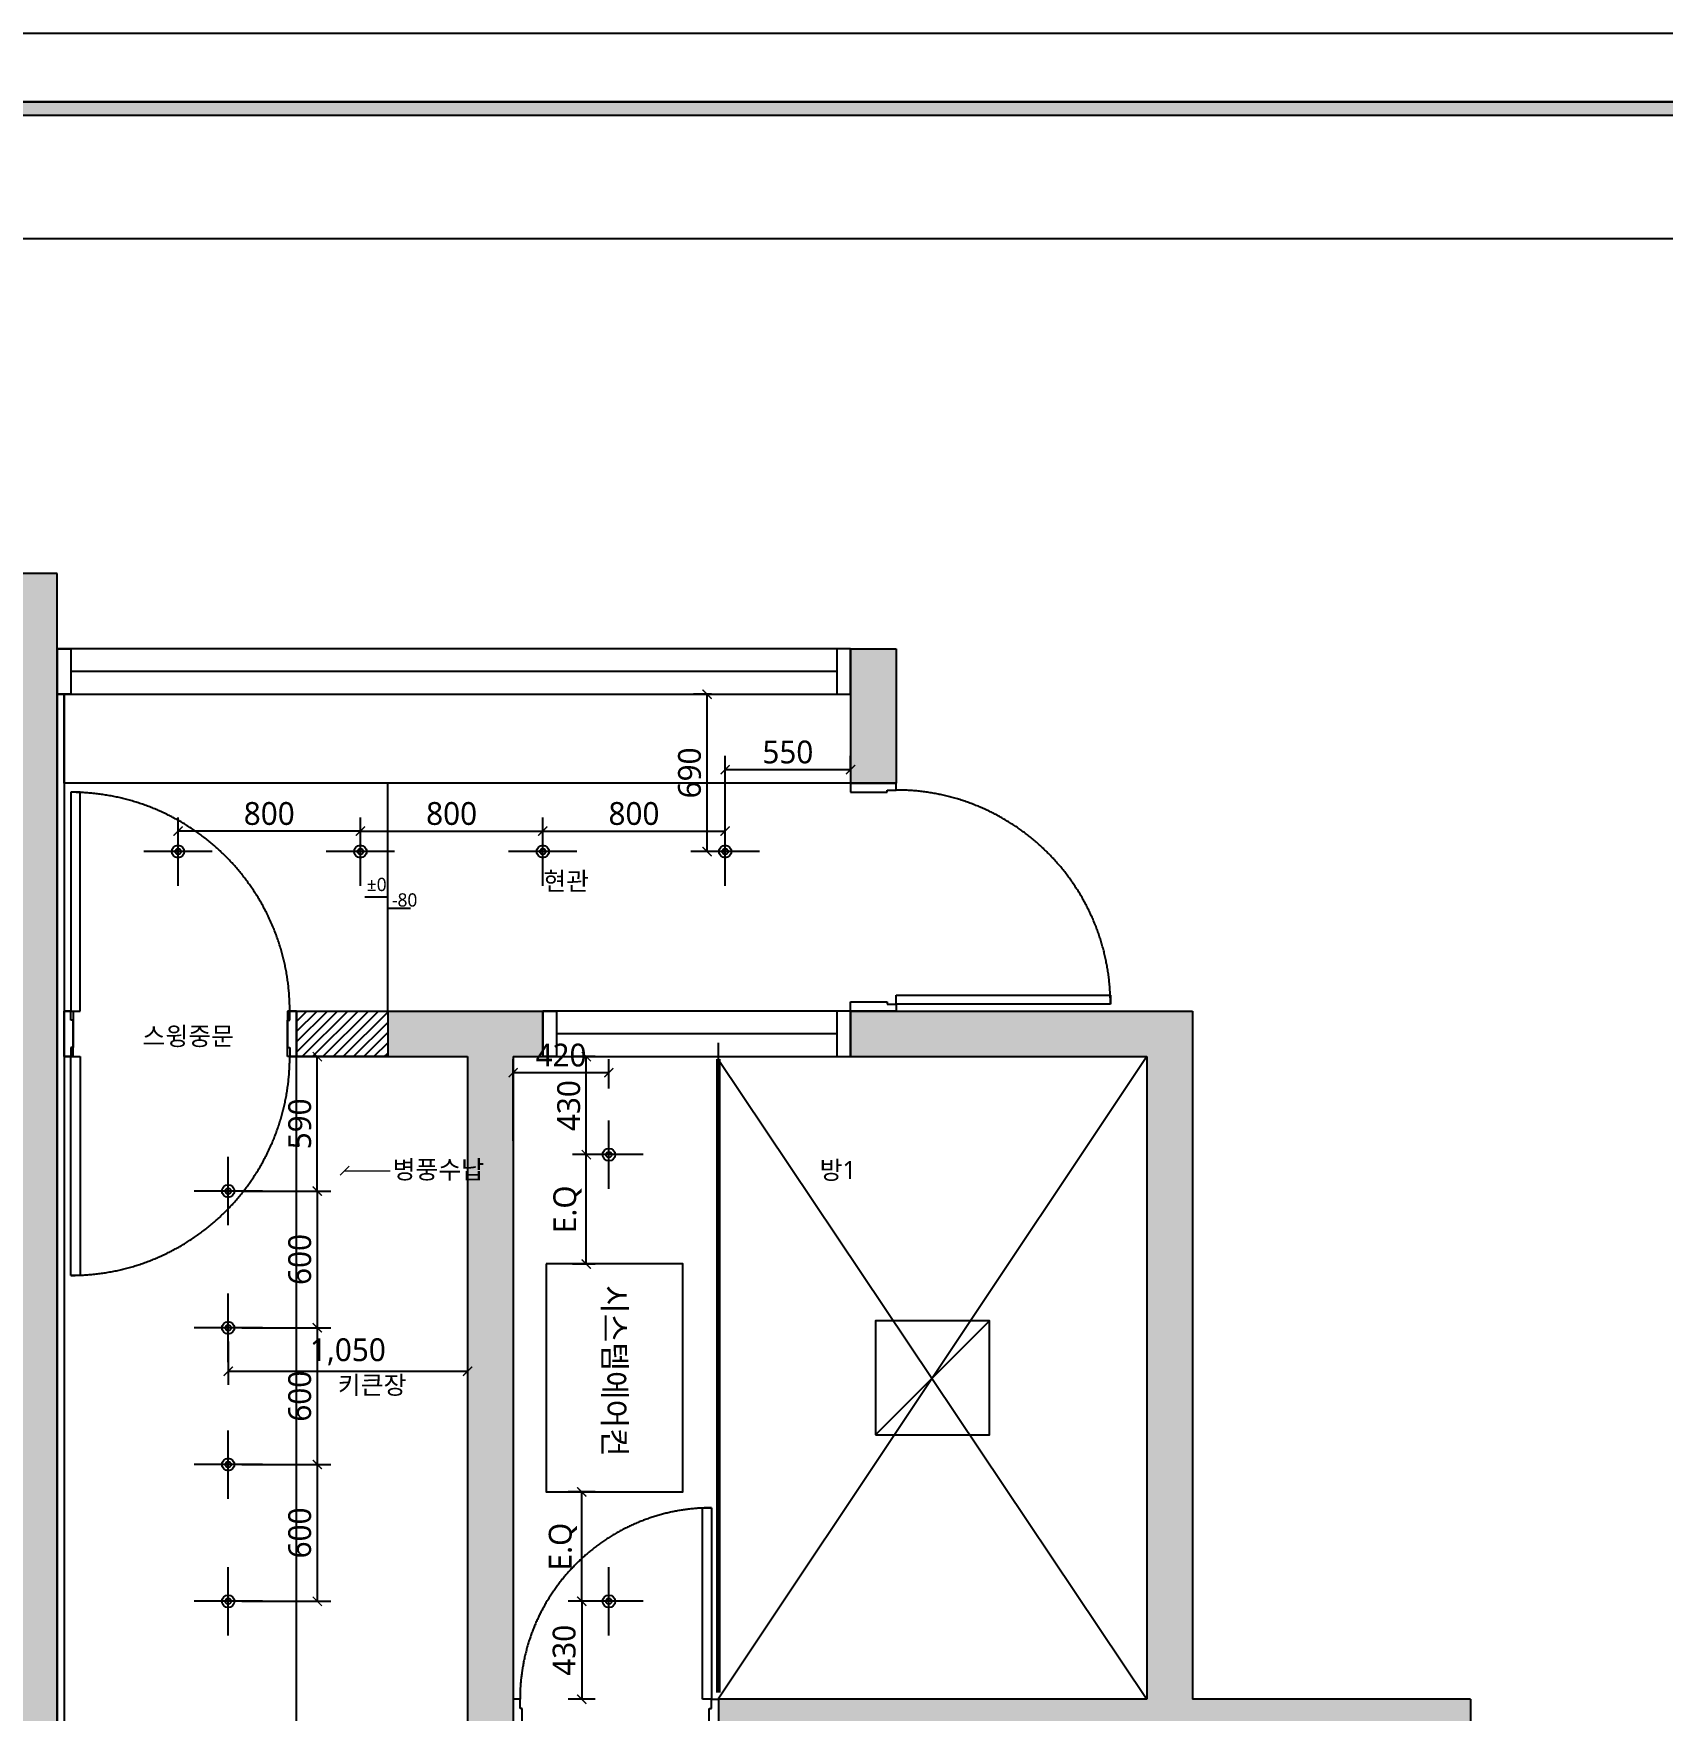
# Model space of a CAD drawing. Header units: millimetres. Extents: x 512 to 764439, y -71 to 559481.
# Drawn here: x 343055 to 350201, y 279111 to 286470 of the extents above; entities that cross this region are included whole.
import ezdxf
from ezdxf.enums import TextEntityAlignment as Align

# ---------------------------------------------------------------- set-up
doc = ezdxf.new("R2010")
doc.units = ezdxf.units.MM
doc.header["$LTSCALE"] = 50
doc.linetypes.add('CENTER2', pattern=[28.575, 19.05, -3.175, 3.175, -3.175])
doc.linetypes.add('HIDDEN', pattern=[0.375, 0.25, -0.125])
for name, color, linetype in [('#조명', 40, 'Continuous'), ('DIM', 7, 'Continuous'), ('FORM(YOURNAME)-11', 1, 'Continuous'), ('ha', 8, 'Continuous'), ('red', 10, 'Continuous')]:
    doc.layers.add(name, color=color, linetype=linetype)
doc.layers.add('00', color=7, linetype='Continuous', lineweight=0)
doc.layers.add('text', color=7, linetype='Continuous', lineweight=0)
doc.styles.add('N 맑은고딕', font='malgun.ttf')
doc.styles.add('NEW 맑은고딕', font='malgun.ttf')
doc.styles.add('맑은 고딕', font='malgun.ttf')
doc.dimstyles.new('DH IN40', dxfattribs={"dimscale": 40, "dimtxt": 2.5, "dimasz": 1, "dimexe": 1.5, "dimexo": 1.5, "dimtad": 1, "dimdec": 7, "dimlunit": 6, "dimtxsty": '맑은 고딕', "dimblk": 'ARCHTICK', "dimcen": 2.5, "dimclrd": 256, "dimclre": 256, "dimclrt": 256, "dimadec": 0, "dimazin": 0, "dimtfac": 1, "dimtdec": 7, "dimtix": 1, "dimtmove": 0, "dimatfit": 3, "dimldrblk": 'ARCHTICK', "dimfxl": 1, "dimtfillclr": 1, "dimlwd": -1, "dimlwe": -1, "dimarcsym": 0})

# ---------------------------------------------------------------- blocks, each defined once
blk = doc.blocks.new('123123')
at = {"layer": 'ha', "linetype": 'Continuous'}
h = blk.add_hatch(color=8, dxfattribs=at)
h.dxf.hatch_style = 1
h.paths.add_polyline_path([(327221.9, 120647.9), (327221.9, 120977.9), (326991.9, 120977.9), (326991.9, 115837.9), (327221.9, 115837.9)])
h.paths.add_polyline_path([(326071.9, 119477.9), (324731.9, 119477.9), (324731.9, 119277.9), (326071.9, 119277.9)])
h.paths.add_polyline_path([(323831.9, 119477.9), (322821.9, 119477.9), (322821.9, 118447.9), (321491.9, 118447.9), (321491.9, 120777.9), (322691.9, 120777.9), (322691.9, 120977.9), (321291.9, 120977.9), (321291.9, 117667.9), (320191.9, 117667.9), (320191.9, 116287.9), (320391.9, 116287.9), (320391.9, 117467.9), (322851.9, 117467.9), (322851.9, 116147.9), (322621.9, 116147.9), (322621.9, 115967.9), (322881.9, 115967.9), (323721.9, 115967.9), (323721.9, 116147.9), (323021.9, 116147.9), (323021.9, 119277.9), (323831.9, 119277.9)])
h.paths.add_polyline_path([(322621.9, 118247.9), (322621.9, 117667.9), (321491.9, 117667.9), (321491.9, 118247.9)], flags=16)
h.paths.add_polyline_path([(322821.9, 114687.9), (322821.9, 115047.9), (322621.9, 115047.9), (322621.9, 114687.9), (321641.9, 114687.9), (321641.9, 114487.9), (322821.9, 114487.9)])
h.paths.add_polyline_path([(320741.9, 114687.9), (320391.9, 114687.9), (320391.9, 115727.9), (320191.9, 115727.9), (320191.9, 114687.9), (319281.9, 114687.9), (319281.9, 109257.9), (321671.9, 109257.9), (321671.9, 110317.9), (321251.9, 110317.9), (321251.9, 110837.9), (321751.9, 110837.9), (321751.9, 111037.9), (321031.9, 111037.9), (321031.9, 110837.9), (321031.9, 109457.9), (319481.9, 109457.9), (319481.9, 110837.9), (320251.9, 110837.9), (320251.9, 111037.9), (319601.9, 111037.9), (319601.9, 114487.9), (320391.9, 114487.9), (320741.9, 114487.9)])
h.paths.add_polyline_path([(324051.9, 114687.9), (323821.9, 114687.9), (323821.9, 110737.9), (324051.9, 110737.9)])
h.paths.add_polyline_path([(324051.9, 109787.9), (323851.9, 109787.9), (323851.9, 109697.9), (323181.9, 109697.9), (323181.9, 109497.9), (323851.9, 109497.9), (323851.9, 109257.9), (324051.9, 109257.9)])
h.paths.add_polyline_path([(329231.9, 114362.9), (329031.9, 114362.9), (329031.9, 110702.9), (329231.9, 110702.9), (329231.9, 110777.9), (329781.9, 110777.9), (329781.9, 110977.9), (329231.9, 110977.9)])
h.paths.add_polyline_path([(329891.9, 109657.9), (329231.9, 109657.9), (329231.9, 109812.9), (329031.9, 109812.9), (329031.9, 109257.9), (329231.9, 109257.9), (329231.9, 109457.9), (329891.9, 109457.9)])
h.paths.add_polyline_path([(333621.9, 114277.9), (333421.9, 114277.9), (333421.9, 116037.9), (332201.9, 116037.9), (332201.9, 119057.9), (330701.9, 119057.9), (330701.9, 118857.9), (332001.9, 118857.9), (332001.9, 116037.9), (330121.9, 116037.9), (330121.9, 115837.9), (330121.9, 115077.9), (330321.9, 115077.9), (330321.9, 115837.9), (333221.9, 115837.9), (333221.9, 114277.9), (332511.9, 114277.9), (330321.9, 114277.9), (330121.9, 114277.9), (330121.9, 114077.9), (333421.9, 114077.9), (333421.9, 110977.9), (332241.9, 110977.9), (332241.9, 110777.9), (333491.9, 110777.9), (333491.9, 109657.9), (332241.9, 109657.9), (332241.9, 109457.9), (333621.9, 109457.9)])
h.paths.add_polyline_path([(329221.9, 118857.9), (329351.9, 118857.9), (329351.9, 119057.9), (328671.9, 119057.9), (328671.9, 118857.9), (329021.9, 118857.9), (329021.9, 115837.9), (329221.9, 115837.9)])
h.paths.add_polyline_path([(330901.9, 120647.9), (330701.9, 120647.9), (330701.9, 120057.9), (330901.9, 120057.9)])
at = {"layer": 'ha', "color": 8}
for p, q in [((327221.9, 120977.9), (326991.9, 120977.9)), ((327221.9, 120647.9), (327221.9, 120977.9)), ((327221.9, 120647.9), (327221.9, 115837.9)), ((330701.9, 120647.9), (330701.9, 120057.9)), ((330701.9, 120647.9), (330901.9, 120647.9)), ((330901.9, 120647.9), (330901.9, 120057.9)), ((330701.9, 120057.9), (330901.9, 120057.9)), ((328671.9, 119057.9), (329351.9, 119057.9)), ((328671.9, 119057.9), (328671.9, 118857.9)), ((329351.9, 119057.9), (329351.9, 118857.9)), ((330701.9, 119057.9), (332201.9, 119057.9)), ((330701.9, 119057.9), (330701.9, 118857.9)), ((332201.9, 119057.9), (332201.9, 116037.9)), ((328671.9, 118857.9), (329021.9, 118857.9)), ((329021.9, 118857.9), (329021.9, 115837.9)), ((329221.9, 118857.9), (329351.9, 118857.9)), ((329221.9, 118857.9), (329221.9, 115837.9)), ((329221.9, 118857.9), (329351.9, 118857.9)), ((330701.9, 118857.9), (330901.9, 118857.9)), ((330701.9, 118857.9), (332001.9, 118857.9)), ((332001.9, 118857.9), (332001.9, 116037.9)), ((332001.9, 116037.9), (330121.9, 116037.9)), ((330121.9, 116037.9), (330121.9, 115837.9)), ((333421.9, 116037.9), (332201.9, 116037.9)), ((333421.9, 116037.9), (333421.9, 114277.9))]:
    blk.add_line(p, q, dxfattribs=at)
at = {"layer": 'ha', "color": 8, "linetype": 'Continuous'}
for p, q in [((330701.9, 120647.9), (327221.9, 120647.9)), ((327221.9, 120647.9), (327221.9, 120447.9)), ((327221.9, 120647.9), (327281.9, 120647.9)), ((327221.9, 120447.9), (327221.9, 120647.9)), ((327281.9, 120647.9), (327281.9, 120447.9)), ((330701.9, 120647.9), (330641.9, 120647.9)), ((330641.9, 120647.9), (330641.9, 120447.9)), ((330701.9, 120447.9), (330701.9, 120647.9)), ((330701.9, 120447.9), (330701.9, 120647.9)), ((330641.9, 120547.9), (327281.9, 120547.9)), ((327221.9, 120447.9), (330701.9, 120447.9)), ((327281.9, 120447.9), (327221.9, 120447.9)), ((327221.9, 115807.9), (327221.9, 120447.9)), ((327221.9, 120447.9), (327251.9, 120447.9)), ((327251.9, 120057.9), (327251.9, 120447.9)), ((327251.9, 120447.9), (330701.9, 120447.9)), ((327251.9, 120447.9), (327251.9, 115807.9)), ((330641.9, 120447.9), (330701.9, 120447.9)), ((330701.9, 120447.9), (330701.9, 120057.9)), ((330701.9, 120057.9), (327251.9, 120057.9)), ((328671.9, 119057.9), (328671.9, 120057.9)), ((328671.9, 119557.9), (328571.9, 119557.9)), ((328671.9, 119507.9), (328671.9, 119557.9)), ((328771.9, 119507.9), (328671.9, 119507.9)), ((328271.9, 119057.9), (328671.9, 119057.9)), ((328271.9, 118857.9), (328271.9, 119057.9)), ((328671.9, 119057.9), (328671.9, 118857.9)), ((330701.9, 119057.9), (329351.9, 119057.9)), ((329351.9, 119057.9), (329351.9, 118857.9)), ((329351.9, 119057.9), (329411.9, 119057.9)), ((329351.9, 118857.9), (329351.9, 119057.9)), ((329411.9, 119057.9), (329411.9, 118857.9)), ((330701.9, 119057.9), (330641.9, 119057.9)), ((330641.9, 119057.9), (330641.9, 118857.9)), ((330701.9, 118857.9), (330701.9, 119057.9)), ((330701.9, 118857.9), (330701.9, 119057.9)), ((330641.9, 118957.9), (329411.9, 118957.9)), ((328671.9, 118857.9), (328271.9, 118857.9)), ((328271.9, 118857.9), (329021.9, 118857.9)), ((328271.9, 115937.9), (328271.9, 118857.9)), ((329021.9, 118857.9), (329021.9, 115937.9)), ((329351.9, 118857.9), (330701.9, 118857.9)), ((329411.9, 118857.9), (329351.9, 118857.9)), ((330641.9, 118857.9), (330701.9, 118857.9))]:
    blk.add_line(p, q, dxfattribs=at)
at = {"layer": 'ha', "color": 8, "linetype": 'Continuous', "transparency": 33554687}
for p, q in [((330901.9, 120057.9), (330701.9, 120057.9)), ((330701.9, 120057.9), (330701.9, 120017.9)), ((330861.9, 120017.9), (330861.9, 120027.9)), ((330861.9, 120027.9), (330901.9, 120027.9)), ((330901.9, 120027.9), (330901.9, 120057.9)), ((327281.9, 120017.9), (327281.9, 119057.9)), ((327321.9, 120017.9), (327281.9, 120017.9)), ((327321.9, 119057.9), (327321.9, 120017.9)), ((330701.9, 120017.9), (330861.9, 120017.9)), ((330701.9, 119057.9), (330701.9, 119097.9)), ((330701.9, 119097.9), (330861.9, 119097.9)), ((330861.9, 119097.9), (330861.9, 119087.9)), ((330861.9, 119087.9), (330901.9, 119087.9)), ((330901.9, 119087.9), (330901.9, 119127.9)), ((330901.9, 119127.9), (331841.9, 119127.9)), ((330901.9, 119087.9), (330901.9, 119057.9)), ((331841.9, 119087.9), (330901.9, 119087.9)), ((331841.9, 119127.9), (331841.9, 119087.9)), ((327251.9, 118857.9), (327251.9, 119057.9)), ((327251.9, 119057.9), (327291.9, 119057.9)), ((327251.9, 119057.9), (327251.9, 118857.9)), ((327281.9, 119057.9), (327251.9, 119057.9)), ((327281.9, 119017.9), (327281.9, 119057.9)), ((327281.9, 119057.9), (327321.9, 119057.9)), ((327291.9, 119017.9), (327281.9, 119017.9)), ((327291.9, 119057.9), (327291.9, 118897.9)), ((327291.9, 118857.9), (327291.9, 119017.9)), ((328271.9, 119057.9), (328231.9, 119057.9)), ((328231.9, 119057.9), (328231.9, 118897.9)), ((328231.9, 118857.9), (328231.9, 119017.9)), ((328231.9, 119017.9), (328241.9, 119017.9)), ((328241.9, 119017.9), (328241.9, 119057.9)), ((328241.9, 119057.9), (328271.9, 119057.9)), ((328271.9, 118857.9), (328271.9, 119057.9)), ((328271.9, 119057.9), (328271.9, 118857.9)), ((330901.9, 119057.9), (330701.9, 119057.9)), ((327281.9, 118857.9), (327251.9, 118857.9)), ((327251.9, 118857.9), (327291.9, 118857.9)), ((327291.9, 118897.9), (327281.9, 118897.9)), ((327281.9, 118897.9), (327281.9, 118857.9)), ((327281.9, 117897.9), (327281.9, 118857.9)), ((327281.9, 118857.9), (327321.9, 118857.9)), ((327321.9, 118857.9), (327321.9, 117897.9)), ((328231.9, 118897.9), (328241.9, 118897.9)), ((328271.9, 118857.9), (328231.9, 118857.9)), ((328241.9, 118897.9), (328241.9, 118857.9)), ((328241.9, 118857.9), (328271.9, 118857.9)), ((327321.9, 117897.9), (327281.9, 117897.9)), ((330051.9, 116037.9), (330051.9, 116877.9)), ((330051.9, 116877.9), (330091.9, 116877.9)), ((330091.9, 116877.9), (330091.9, 116037.9)), ((329221.9, 116037.9), (329221.9, 115807.9)), ((329251.9, 116037.9), (329221.9, 116037.9)), ((329251.9, 115997.9), (329251.9, 116037.9)), ((329261.9, 115997.9), (329251.9, 115997.9)), ((329261.9, 115807.9), (329261.9, 115997.9)), ((330091.9, 116037.9), (330051.9, 116037.9)), ((330081.9, 115807.9), (330081.9, 115997.9)), ((330081.9, 115997.9), (330091.9, 115997.9)), ((330091.9, 115997.9), (330091.9, 116037.9)), ((330091.9, 116037.9), (330121.9, 116037.9)), ((330121.9, 116037.9), (330121.9, 115807.9))]:
    blk.add_line(p, q, dxfattribs=at)
at = {"layer": 'ha', "color": 8, "linetype": 'Continuous', "transparency": 33554559}
for p, q in [((328271.9, 119057.4), (328272.4, 119057.9)), ((328271.9, 119012.5), (328317.3, 119057.9)), ((328271.9, 118967.6), (328362.2, 119057.9)), ((328271.9, 118922.7), (328407.1, 119057.9)), ((328271.9, 118877.8), (328452, 119057.9)), ((328296.9, 118857.9), (328496.9, 119057.9)), ((328341.8, 118857.9), (328541.8, 119057.9)), ((328386.7, 118857.9), (328586.7, 119057.9)), ((328431.6, 118857.9), (328631.6, 119057.9)), ((328476.5, 118857.9), (328671.9, 119053.3)), ((328521.4, 118857.9), (328671.9, 119008.4)), ((328566.3, 118857.9), (328671.9, 118963.5)), ((328611.2, 118857.9), (328671.9, 118918.6)), ((328656.1, 118857.9), (328671.9, 118873.7))]:
    blk.add_line(p, q, dxfattribs=at)
at = {"layer": 'ha', "color": 8, "ltscale": 20}
blk.add_line((330121.9, 116097.9), (330121.9, 118917.9), dxfattribs=at)
blk.add_line((330121.9, 116097.9), (330121.9, 118917.9), dxfattribs=at)
at = {"layer": 'ha', "color": 8, "linetype": 'CENTER2', "ltscale": 20, "transparency": 33554687}
for centre, radius, start, end in [((330901.9, 119087.9), 940, 0, 90), ((327281.9, 119057.9), 960, 0, 90), ((327281.9, 118857.9), 960, 270, 0), ((330091.9, 116037.9), 840, 90, 180)]:
    blk.add_arc(centre, radius, start, end, dxfattribs=at)
at = {"layer": 'ha', "color": 8, "linetype": 'Continuous', "style": 'N 맑은고딕'}
for s, height, p in [('현관', 80, (329353.9, 119588.5)), ('±0', 58.3, (328579.8, 119584.4)), ('-80', 58.3, (328690.2, 119516.3)), ('스윙중문', 80, (327595.8, 118907.5)), ('방1', 80, (330566.4, 118320.3)), ('키큰장', 80, (328452.5, 117377.1))]:
    blk.add_text(s, height=height, dxfattribs=at).set_placement(p)
blk = doc.blocks.new('1232144')
at = {"layer": 'red', "linetype": 'Continuous'}
blk.add_lwpolyline([(363577.2, 262665.7), (364577.2, 262665.7), (364577.2, 263265.7), (363577.2, 263265.7)], close=True, dxfattribs=at)
at = {"layer": 'text', "insert": (363669.9, 263016.7), "char_height": 100, "attachment_point": 1, "style": 'N 맑은고딕'}
blk.add_mtext_dynamic_manual_height_columns('시스템에어컨', width=3739.844, gutter_width=747, heights=[0], dxfattribs=at)
blk = doc.blocks.new('WHAUD')
at = {"layer": '#조명', "linetype": 'Continuous'}
for p, q in [((382552, 278027.6), (382552, 277727.6)), ((382702, 277877.6), (382402, 277877.6))]:
    blk.add_line(p, q, dxfattribs=at)
for radius in [27.5, 12.5]:
    blk.add_circle((382552, 277877.6), radius, dxfattribs=at)
blk = doc.blocks.new('_ArchTick')
at = {"color": 0, "linetype": 'ByBlock', "const_width": 0.15}
blk.add_lwpolyline([(-0.5, -0.5), (0.5, 0.5)], dxfattribs=at)
blk = doc.blocks.new('*D816')
at = {"layer": 'Defpoints', "color": 0, "linetype": 'Continuous', "transparency": 16777216}
for p in [(344209.2, 281980.5), (344300, 281980.5), (343909.2, 281390.5)]:
    blk.add_point(p, dxfattribs=at)
at = {"layer": 'DIM', "transparency": 16777216}
for p, q in [((344269.2, 281980.5), (344360, 281980.5)), ((344300, 281390.5), (344300, 281980.5)), ((343969.2, 281390.5), (344360, 281390.5))]:
    blk.add_line(p, q, dxfattribs=at)
at = {"layer": 'DIM', "linetype": 'Continuous', "transparency": 16777216, "xscale": 40, "yscale": 40, "zscale": 40}
for p, rotation in [((344300, 281980.5), 90), ((344300, 281390.5), 270)]:
    blk.add_blockref('_ArchTick', p, dxfattribs=dict(at, rotation=rotation))
at = {"layer": 'DIM', "linetype": 'Continuous', "transparency": 16777216, "insert": (344223.3, 281685.5), "char_height": 100, "attachment_point": 5, "rotation": 90, "style": '맑은 고딕'}
blk.add_mtext('590', dxfattribs=at)
blk = doc.blocks.new('*D817')
at = {"layer": 'Defpoints', "color": 0, "linetype": 'Continuous', "transparency": 16777216}
for p in [(343909.2, 280790.5), (343909.2, 280190.5), (344300, 280190.5)]:
    blk.add_point(p, dxfattribs=at)
at = {"layer": 'DIM', "transparency": 16777216}
for p, q in [((343969.2, 280790.5), (344360, 280790.5)), ((344300, 280790.5), (344300, 280190.5)), ((343969.2, 280190.5), (344360, 280190.5))]:
    blk.add_line(p, q, dxfattribs=at)
at = {"layer": 'DIM', "linetype": 'Continuous', "transparency": 16777216, "xscale": 40, "yscale": 40, "zscale": 40}
for p, rotation in [((344300, 280790.5), 90), ((344300, 280190.5), 270)]:
    blk.add_blockref('_ArchTick', p, dxfattribs=dict(at, rotation=rotation))
at = {"layer": 'DIM', "linetype": 'Continuous', "transparency": 16777216, "insert": (344223.3, 280490.5), "char_height": 100, "attachment_point": 5, "rotation": 90, "style": '맑은 고딕'}
blk.add_mtext('600', dxfattribs=at)
blk = doc.blocks.new('*D818')
at = {"layer": 'Defpoints', "color": 0, "linetype": 'Continuous', "transparency": 16777216}
for p in [(343909.2, 280190.5), (343909.2, 279590.5), (344300, 279590.5)]:
    blk.add_point(p, dxfattribs=at)
at = {"layer": 'DIM', "transparency": 16777216}
for p, q in [((343969.2, 280190.5), (344360, 280190.5)), ((344300, 280190.5), (344300, 279590.5)), ((343969.2, 279590.5), (344360, 279590.5))]:
    blk.add_line(p, q, dxfattribs=at)
at = {"layer": 'DIM', "linetype": 'Continuous', "transparency": 16777216, "xscale": 40, "yscale": 40, "zscale": 40}
for p, rotation in [((344300, 280190.5), 90), ((344300, 279590.5), 270)]:
    blk.add_blockref('_ArchTick', p, dxfattribs=dict(at, rotation=rotation))
at = {"layer": 'DIM', "linetype": 'Continuous', "transparency": 16777216, "insert": (344223.3, 279890.5), "char_height": 100, "attachment_point": 5, "rotation": 90, "style": '맑은 고딕'}
blk.add_mtext('600', dxfattribs=at)
blk = doc.blocks.new('*D819')
at = {"layer": 'Defpoints', "color": 0, "linetype": 'Continuous', "transparency": 16777216}
for p in [(343909.2, 281390.5), (343909.2, 280790.5), (344300, 280790.5)]:
    blk.add_point(p, dxfattribs=at)
at = {"layer": 'DIM', "transparency": 16777216}
for p, q in [((343969.2, 281390.5), (344360, 281390.5)), ((344300, 281390.5), (344300, 280790.5)), ((343969.2, 280790.5), (344360, 280790.5))]:
    blk.add_line(p, q, dxfattribs=at)
at = {"layer": 'DIM', "linetype": 'Continuous', "transparency": 16777216, "xscale": 40, "yscale": 40, "zscale": 40}
for p, rotation in [((344300, 281390.5), 90), ((344300, 280790.5), 270)]:
    blk.add_blockref('_ArchTick', p, dxfattribs=dict(at, rotation=rotation))
at = {"layer": 'DIM', "linetype": 'Continuous', "transparency": 16777216, "insert": (344223.3, 281090.5), "char_height": 100, "attachment_point": 5, "rotation": 90, "style": '맑은 고딕'}
blk.add_mtext('600', dxfattribs=at)
blk = doc.blocks.new('*D820')
at = {"layer": 'Defpoints', "color": 0, "linetype": 'Continuous', "transparency": 16777216}
for p in [(343909.2, 280790.5), (344959.2, 280790.5), (344959.2, 280600)]:
    blk.add_point(p, dxfattribs=at)
at = {"layer": 'DIM', "transparency": 16777216}
for p, q in [((343909.2, 280730.5), (343909.2, 280540)), ((344959.2, 280730.5), (344959.2, 280540)), ((343909.2, 280600), (344959.2, 280600))]:
    blk.add_line(p, q, dxfattribs=at)
at = {"layer": 'DIM', "linetype": 'Continuous', "transparency": 16777216, "xscale": 40, "yscale": 40, "zscale": 40, "rotation": 180}
blk.add_blockref('_ArchTick', (343909.2, 280600), dxfattribs=at)
at = {"layer": 'DIM', "linetype": 'Continuous', "transparency": 16777216, "xscale": 40, "yscale": 40, "zscale": 40}
blk.add_blockref('_ArchTick', (344959.2, 280600), dxfattribs=at)
at = {"layer": 'DIM', "linetype": 'Continuous', "transparency": 16777216, "insert": (344434.2, 280685.3), "char_height": 100, "attachment_point": 5, "style": '맑은 고딕'}
blk.add_mtext('1,050', dxfattribs=at)
blk = doc.blocks.new('*D822')
at = {"layer": 'Defpoints', "color": 0, "linetype": 'Continuous', "transparency": 16777216}
for p in [(345289.2, 282970), (344489.2, 282880.5), (345289.2, 282880.5)]:
    blk.add_point(p, dxfattribs=at)
at = {"layer": 'DIM', "transparency": 16777216}
for p, q in [((344489.2, 282940.5), (344489.2, 283030)), ((345289.2, 282940.5), (345289.2, 283030)), ((344489.2, 282970), (345289.2, 282970))]:
    blk.add_line(p, q, dxfattribs=at)
at = {"layer": 'DIM', "linetype": 'Continuous', "transparency": 16777216, "xscale": 40, "yscale": 40, "zscale": 40, "rotation": 180}
blk.add_blockref('_ArchTick', (344489.2, 282970), dxfattribs=at)
at = {"layer": 'DIM', "linetype": 'Continuous', "transparency": 16777216, "xscale": 40, "yscale": 40, "zscale": 40}
blk.add_blockref('_ArchTick', (345289.2, 282970), dxfattribs=at)
at = {"layer": 'DIM', "linetype": 'Continuous', "transparency": 16777216, "insert": (344889.2, 283046.7), "char_height": 100, "attachment_point": 5, "style": '맑은 고딕'}
blk.add_mtext('800', dxfattribs=at)
blk = doc.blocks.new('*D823')
at = {"layer": 'Defpoints', "color": 0, "linetype": 'Continuous', "transparency": 16777216}
for p in [(346089.2, 282970), (345289.2, 282880.5), (346089.2, 282880.5)]:
    blk.add_point(p, dxfattribs=at)
at = {"layer": 'DIM', "transparency": 16777216}
for p, q in [((345289.2, 282940.5), (345289.2, 283030)), ((346089.2, 282940.5), (346089.2, 283030)), ((345289.2, 282970), (346089.2, 282970))]:
    blk.add_line(p, q, dxfattribs=at)
at = {"layer": 'DIM', "linetype": 'Continuous', "transparency": 16777216, "xscale": 40, "yscale": 40, "zscale": 40, "rotation": 180}
blk.add_blockref('_ArchTick', (345289.2, 282970), dxfattribs=at)
at = {"layer": 'DIM', "linetype": 'Continuous', "transparency": 16777216, "xscale": 40, "yscale": 40, "zscale": 40}
blk.add_blockref('_ArchTick', (346089.2, 282970), dxfattribs=at)
at = {"layer": 'DIM', "linetype": 'Continuous', "transparency": 16777216, "insert": (345689.2, 283046.7), "char_height": 100, "attachment_point": 5, "style": '맑은 고딕'}
blk.add_mtext('800', dxfattribs=at)
blk = doc.blocks.new('*D824')
at = {"layer": 'Defpoints', "color": 0, "linetype": 'Continuous', "transparency": 16777216}
for p in [(343689.2, 282970), (343689.2, 282880.5), (344489.2, 282880.5)]:
    blk.add_point(p, dxfattribs=at)
at = {"layer": 'DIM', "transparency": 16777216}
for p, q in [((343689.2, 282940.5), (343689.2, 283030)), ((344489.2, 282940.5), (344489.2, 283030)), ((344489.2, 282970), (343689.2, 282970))]:
    blk.add_line(p, q, dxfattribs=at)
at = {"layer": 'DIM', "linetype": 'Continuous', "transparency": 16777216, "xscale": 40, "yscale": 40, "zscale": 40, "rotation": 180}
blk.add_blockref('_ArchTick', (343689.2, 282970), dxfattribs=at)
at = {"layer": 'DIM', "linetype": 'Continuous', "transparency": 16777216, "xscale": 40, "yscale": 40, "zscale": 40}
blk.add_blockref('_ArchTick', (344489.2, 282970), dxfattribs=at)
at = {"layer": 'DIM', "linetype": 'Continuous', "transparency": 16777216, "insert": (344089.2, 283046.7), "char_height": 100, "attachment_point": 5, "style": '맑은 고딕'}
blk.add_mtext('800', dxfattribs=at)
blk = doc.blocks.new('*D825')
at = {"layer": 'Defpoints', "color": 0, "linetype": 'Continuous', "transparency": 16777216}
for p in [(346639.2, 283240), (346639.2, 283180.5), (346089.2, 282880.5)]:
    blk.add_point(p, dxfattribs=at)
at = {"layer": 'DIM', "transparency": 16777216}
for p, q in [((346089.2, 282940.5), (346089.2, 283300)), ((346089.2, 283240), (346639.2, 283240)), ((346639.2, 283240.5), (346639.2, 283300))]:
    blk.add_line(p, q, dxfattribs=at)
at = {"layer": 'DIM', "linetype": 'Continuous', "transparency": 16777216, "xscale": 40, "yscale": 40, "zscale": 40, "rotation": 180}
blk.add_blockref('_ArchTick', (346089.2, 283240), dxfattribs=at)
at = {"layer": 'DIM', "linetype": 'Continuous', "transparency": 16777216, "xscale": 40, "yscale": 40, "zscale": 40}
blk.add_blockref('_ArchTick', (346639.2, 283240), dxfattribs=at)
at = {"layer": 'DIM', "linetype": 'Continuous', "transparency": 16777216, "insert": (346364.2, 283316.7), "char_height": 100, "attachment_point": 5, "style": '맑은 고딕'}
blk.add_mtext('550', dxfattribs=at)
blk = doc.blocks.new('*D826')
at = {"layer": 'Defpoints', "color": 0, "linetype": 'Continuous', "transparency": 16777216}
for p in [(346010, 283570.5), (346089.2, 283570.5), (346089.2, 282880.5)]:
    blk.add_point(p, dxfattribs=at)
at = {"layer": 'DIM', "transparency": 16777216}
for p, q in [((346029.2, 283570.5), (345950, 283570.5)), ((346010, 282880.5), (346010, 283570.5)), ((346029.2, 282880.5), (345950, 282880.5))]:
    blk.add_line(p, q, dxfattribs=at)
at = {"layer": 'DIM', "linetype": 'Continuous', "transparency": 16777216, "xscale": 40, "yscale": 40, "zscale": 40}
for p, rotation in [((346010, 283570.5), 90), ((346010, 282880.5), 270)]:
    blk.add_blockref('_ArchTick', p, dxfattribs=dict(at, rotation=rotation))
at = {"layer": 'DIM', "linetype": 'Continuous', "transparency": 16777216, "insert": (345933.3, 283225.5), "char_height": 100, "attachment_point": 5, "rotation": 90, "style": '맑은 고딕'}
blk.add_mtext('690', dxfattribs=at)
blk = doc.blocks.new('*D829')
at = {"layer": 'Defpoints', "color": 0, "linetype": 'Continuous', "transparency": 16777216}
for p in [(345480, 281980.5), (345579.2, 281980.5), (345579.2, 281550.5)]:
    blk.add_point(p, dxfattribs=at)
at = {"layer": 'DIM', "transparency": 16777216}
for p, q in [((345519.2, 281980.5), (345420, 281980.5)), ((345480, 281550.5), (345480, 281980.5)), ((345519.2, 281550.5), (345420, 281550.5))]:
    blk.add_line(p, q, dxfattribs=at)
at = {"layer": 'DIM', "linetype": 'Continuous', "transparency": 16777216, "xscale": 40, "yscale": 40, "zscale": 40}
for p, rotation in [((345480, 281980.5), 90), ((345480, 281550.5), 270)]:
    blk.add_blockref('_ArchTick', p, dxfattribs=dict(at, rotation=rotation))
at = {"layer": 'DIM', "linetype": 'Continuous', "transparency": 16777216, "insert": (345403.3, 281765.5), "char_height": 100, "attachment_point": 5, "rotation": 90, "style": '맑은 고딕'}
blk.add_mtext('430', dxfattribs=at)
blk = doc.blocks.new('*D830')
at = {"layer": 'Defpoints', "color": 0, "linetype": 'Continuous', "transparency": 16777216}
for p in [(345579.2, 279590.5), (345460, 279160.5), (345579.2, 279160.5)]:
    blk.add_point(p, dxfattribs=at)
at = {"layer": 'DIM', "transparency": 16777216}
for p, q in [((345519.2, 279590.5), (345400, 279590.5)), ((345460, 279590.5), (345460, 279160.5)), ((345519.2, 279160.5), (345400, 279160.5))]:
    blk.add_line(p, q, dxfattribs=at)
at = {"layer": 'DIM', "linetype": 'Continuous', "transparency": 16777216, "xscale": 40, "yscale": 40, "zscale": 40}
for p, rotation in [((345460, 279590.5), 90), ((345460, 279160.5), 270)]:
    blk.add_blockref('_ArchTick', p, dxfattribs=dict(at, rotation=rotation))
at = {"layer": 'DIM', "linetype": 'Continuous', "transparency": 16777216, "insert": (345383.3, 279375.5), "char_height": 100, "attachment_point": 5, "rotation": 90, "style": '맑은 고딕'}
blk.add_mtext('430', dxfattribs=at)
blk = doc.blocks.new('*D831')
at = {"layer": 'Defpoints', "color": 0, "linetype": 'Continuous', "transparency": 16777216}
for p in [(345460, 280070.5), (345579.2, 280070.5), (345579.2, 279590.5)]:
    blk.add_point(p, dxfattribs=at)
at = {"layer": 'DIM', "transparency": 16777216}
for p, q in [((345519.2, 280070.5), (345400, 280070.5)), ((345460, 279590.5), (345460, 280070.5)), ((345519.2, 279590.5), (345400, 279590.5))]:
    blk.add_line(p, q, dxfattribs=at)
at = {"layer": 'DIM', "linetype": 'Continuous', "transparency": 16777216, "xscale": 40, "yscale": 40, "zscale": 40}
for p, rotation in [((345460, 280070.5), 90), ((345460, 279590.5), 270)]:
    blk.add_blockref('_ArchTick', p, dxfattribs=dict(at, rotation=rotation))
at = {"layer": 'DIM', "linetype": 'Continuous', "transparency": 16777216, "insert": (345377.5, 279830.5), "char_height": 100, "width": 224.981, "attachment_point": 5, "rotation": 90, "style": '맑은 고딕'}
blk.add_mtext('E.Q', dxfattribs=at)
blk = doc.blocks.new('*D832')
at = {"layer": 'Defpoints', "color": 0, "linetype": 'Continuous', "transparency": 16777216}
for p in [(345480, 281550.5), (345579.2, 281550.5), (345579.2, 281070.5)]:
    blk.add_point(p, dxfattribs=at)
at = {"layer": 'DIM', "transparency": 16777216}
for p, q in [((345519.2, 281550.5), (345420, 281550.5)), ((345480, 281070.5), (345480, 281550.5)), ((345519.2, 281070.5), (345420, 281070.5))]:
    blk.add_line(p, q, dxfattribs=at)
at = {"layer": 'DIM', "linetype": 'Continuous', "transparency": 16777216, "xscale": 40, "yscale": 40, "zscale": 40}
for p, rotation in [((345480, 281550.5), 90), ((345480, 281070.5), 270)]:
    blk.add_blockref('_ArchTick', p, dxfattribs=dict(at, rotation=rotation))
at = {"layer": 'DIM', "linetype": 'Continuous', "transparency": 16777216, "insert": (345397.5, 281310.5), "char_height": 100, "attachment_point": 5, "rotation": 90, "style": '맑은 고딕'}
blk.add_mtext('E.Q', dxfattribs=at)
blk = doc.blocks.new('*D833')
at = {"layer": 'Defpoints', "color": 0, "linetype": 'Continuous', "transparency": 16777216}
for p in [(345159.2, 281910), (345579.2, 281780), (345159.2, 281550.5)]:
    blk.add_point(p, dxfattribs=at)
at = {"layer": 'DIM', "transparency": 16777216}
for p, q in [((345159.2, 281610.5), (345159.2, 281970)), ((345579.2, 281910), (345159.2, 281910)), ((345579.2, 281840), (345579.2, 281970))]:
    blk.add_line(p, q, dxfattribs=at)
at = {"layer": 'DIM', "linetype": 'Continuous', "transparency": 16777216, "xscale": 40, "yscale": 40, "zscale": 40, "rotation": 180}
blk.add_blockref('_ArchTick', (345159.2, 281910), dxfattribs=at)
at = {"layer": 'DIM', "linetype": 'Continuous', "transparency": 16777216, "xscale": 40, "yscale": 40, "zscale": 40}
blk.add_blockref('_ArchTick', (345579.2, 281910), dxfattribs=at)
at = {"layer": 'DIM', "linetype": 'Continuous', "transparency": 16777216, "insert": (345369.2, 281986.7), "char_height": 100, "attachment_point": 5, "style": '맑은 고딕'}
blk.add_mtext('420', dxfattribs=at)
blk = doc.blocks.new('FORM-PLAN')
at = {"layer": 'FORM(YOURNAME)-11', "true_color": 0x939598}
h = blk.add_hatch(color=252, dxfattribs=at)
h.dxf.hatch_style = 1
h.paths.add_polyline_path([(-71444, 55115), (10556, 55115), (10556, 54915), (-71444, 54915)])
h.paths.add_polyline_path([(-71444, -2085), (10556, -2085), (10556, -2285), (-71444, -2285)])
at = {"layer": 'Defpoints', "color": 158}
for points in [[(-71444, -2285), (10556, -2285), (10556, 55115), (-71444, 55115)], [(-69444, 53115), (-64, 53115), (-64, 1215), (-69444, 1215)]]:
    blk.add_lwpolyline(points, close=True, dxfattribs=at)
at = {"layer": 'FORM(YOURNAME)-11', "color": 250}
blk.add_lwpolyline([(-72444, -3285), (11556, -3285), (11556, 56115), (-72444, 56115)], close=True, dxfattribs=at)
at = {"layer": 'FORM(YOURNAME)-11', "color": 251, "true_color": 0x636466}
blk.add_lwpolyline([(-71444, 55115), (10556, 55115), (10556, 54915), (-71444, 54915)], close=True, dxfattribs=at)
at = {"layer": '00', "style": 'NEW 맑은고딕'}
for tag, p in [('1', (9905, 25031)), ('2', (9905, 24387)), ('3', (9905, 23100)), ('4', (9905, 21170)), ('5', (9905, 18853)), ('6', (9905, 16600)), ('7', (9905, 14348)), ('8', (9905, 12095)), ('9', (9905, 9843)), ('10', (5655, 7655)), ('11', (9905, 7590)), ('12', (5655, 5402)), ('13', (9905, 5402))]:
    blk.add_attdef(tag, text='', height=520, dxfattribs=at).set_placement(p, align=Align.MIDDLE_RIGHT)

msp = doc.modelspace()

# ---------------------------------------------------------------- linework, layer by layer
at = {"layer": '#조명', "linetype": 'Continuous'}
msp.add_line((347249.23372999, 280820.52136496), (346749.23372999, 280320.52136496), dxfattribs=at)
at = {"layer": '#조명', "color": 30, "linetype": 'HIDDEN', "ltscale": 20, "true_color": 0xf26722, "const_width": 20}
msp.add_lwpolyline([(346059.23372998, 279190), (346059.23372999, 281970)], dxfattribs=at)
at = {"layer": '#조명', "linetype": 'Continuous'}
msp.add_lwpolyline([(346749.23372999, 280320.52136496), (347249.23372999, 280320.52136496), (347249.23372999, 280820.52136496), (346749.23372999, 280820.52136496)], close=True, dxfattribs=at)
at = {"layer": 'ha', "linetype": 'Continuous'}
for p, q in [((347939.23372999, 281980.52136496), (346059.23372999, 279160.52136496)), ((346059.23372999, 281970), (347939.23372999, 279160.52136496))]:
    msp.add_line(p, q, dxfattribs=at)

# ---------------------------------------------------------------- block references
at = {"layer": '#조명', "linetype": 'Continuous', "rotation": 270}
for p in [(65811.59241644, 665432.48390914), (66611.59241644, 665432.48390914), (67411.59241644, 665432.48390914), (68211.59241644, 665432.48390914), (67701.59241644, 664102.48390914), (66031.59241644, 663942.48390914), (66031.59241644, 663342.48390914), (66031.59241644, 662742.48390914), (66031.59241644, 662142.48390914), (67701.59241644, 662142.48390914)]:
    msp.add_blockref('WHAUD', p, dxfattribs=at)
at = {"xscale": 0.3000000000000001, "yscale": 0.3000000000000001, "zscale": 0.3000000000000001}
msp.add_blockref('FORM-PLAN', (352873.25841886, 269635.43910194), dxfattribs=at)
at = {"linetype": 'Continuous'}
msp.add_blockref('123123', (15937.37803297, 163122.61808096), dxfattribs=at)
at = {"layer": 'text', "rotation": 270}
msp.add_blockref('1232144', (82637.82792071, 644647.76918254), dxfattribs=at)

# ---------------------------------------------------------------- texts
at = {"layer": 'text', "insert": (344630, 281524.83695652), "char_height": 80, "attachment_point": 1, "style": 'N 맑은고딕'}
msp.add_mtext_dynamic_manual_height_columns('병풍수납', width=3739.8435210895, gutter_width=746.99220336, heights=[0], dxfattribs=at)

# ---------------------------------------------------------------- dimensions: what is measured, and where the dimension line sits
at = {"layer": 'DIM', "linetype": 'Continuous'}
for base, p1, p2, picture, middle in [((346010.0000000003, 283570.521364956), (346089.2337299853, 282880.5213649559), (346089.2337299853, 283570.5213649559), '*D826', (345933.3355978265, 283225.5213649559)), ((344300.0000000003, 281980.5213649561), (343909.2337299853, 281390.5213649561), (344209.2337299853, 281980.521364956), '*D816', (344223.3355978265, 281685.521364956)), ((345480.0000000003, 281980.521364956), (345579.2337299853, 281550.5213649559), (345579.2337299853, 281980.5213649559), '*D829', (345403.3355978265, 281765.5213649559)), ((344300.0000000009, 280790.5213649562), (343909.2337299853, 281390.5213649561), (343909.2337299853, 280790.5213649561), '*D819', (344223.335597827, 281090.5213649561)), ((345460.0000000003, 279160.5213649561), (345579.2337299853, 279590.521364956), (345579.2337299853, 279160.521364956), '*D830', (345383.3355978265, 279375.521364956))]:
    dim = msp.add_linear_dim(base=base, p1=p1, p2=p2, angle=90, dimstyle='DH IN40', dxfattribs=at)
    dim.commit()
    dim.dimension.update_dxf_attribs({"geometry": picture, "text_midpoint": middle})
for base, p1, p2, picture, middle in [((346639.2337299853, 283240), (346089.2337299853, 282880.5213649559), (346639.2337299853, 283180.521364956), '*D825', (346364.2337299853, 283316.6644021739)), ((343689.2337299853, 282969.9999999995), (344489.2337299853, 282880.5213649559), (343689.2337299853, 282880.5213649559), '*D824', (344089.2337299853, 283046.6644021734)), ((345289.2337299853, 282969.9999999999), (344489.2337299853, 282880.5213649559), (345289.2337299853, 282880.5213649559), '*D822', (344889.2337299853, 283046.6644021738)), ((346089.2337299853, 282969.9999999999), (345289.2337299853, 282880.5213649559), (346089.2337299853, 282880.5213649559), '*D823', (345689.2337299853, 283046.6644021738)), ((345159.2337299853, 281910), (345579.2337299853, 281780), (345159.2337299853, 281550.5213649559), '*D833', (345369.2337299853, 281986.6644021739)), ((344959.2337299853, 280600), (343909.2337299853, 280790.5213649561), (344959.2337299853, 280790.5213649561), '*D820', (344434.2337299853, 280685.3260869565))]:
    dim = msp.add_linear_dim(base=base, p1=p1, p2=p2, dimstyle='DH IN40', dxfattribs=at)
    dim.commit()
    dim.dimension.update_dxf_attribs({"geometry": picture, "text_midpoint": middle})
for base, p1, p2, picture, middle in [((345480, 281550.52136496), (345579.23372999, 281070.52136496), (345579.23372999, 281550.52136496), '*D832', (345397.45923913, 281310.52136496)), ((345460, 280070.52136496), (345579.23372999, 279590.52136496), (345579.23372999, 280070.52136496), '*D831', (345377.45923913, 279830.52136496))]:
    dim = msp.add_linear_dim(base=base, p1=p1, p2=p2, angle=90, text='E.Q', dimstyle='DH IN40', dxfattribs=at)
    dim.commit()
    dim.dimension.update_dxf_attribs({"geometry": picture, "text_midpoint": middle})
for base, p1, p2, picture, middle in [((344300.0000000008, 280190.5213649562), (343909.2337299853, 280790.5213649561), (343909.2337299853, 280190.5213649561), '*D817', (344223.3355978269, 280490.5213649561)), ((344300.000000001, 279590.5213649562), (343909.2337299853, 280190.5213649561), (343909.2337299853, 279590.5213649561), '*D818', (344223.3355978272, 279890.5213649561))]:
    dim = msp.add_linear_dim(base=base, p1=p1, p2=p2, angle=90, dimstyle='DH IN40', override={"dimtmove": 1}, dxfattribs=at)
    dim.commit()
    dim.dimension.update_dxf_attribs({"geometry": picture, "text_midpoint": middle})

# ---------------------------------------------------------------- leaders
at = {"layer": 'text'}
msp.add_leader([(344420, 281480), (344620, 281480)], dimstyle='DH IN40', override={"dimgap": 0.625, "dimtad": 0}, dxfattribs=at)

doc.saveas('drawing.dxf')
